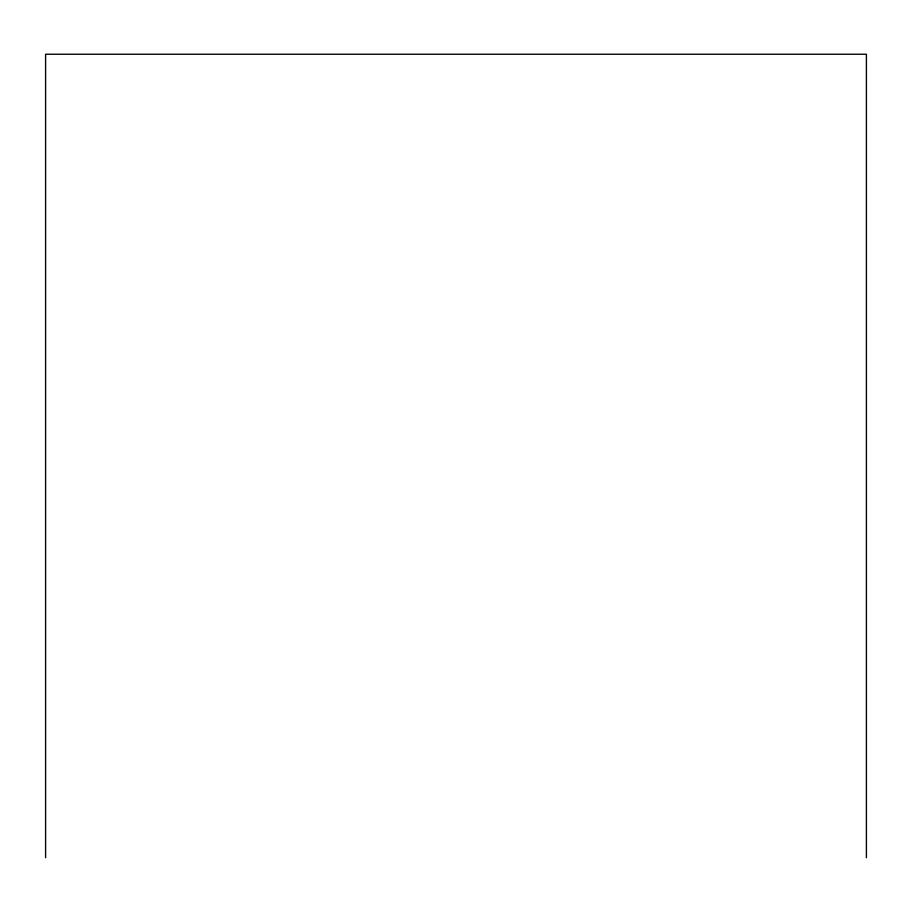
<?xml version="1.0" encoding="UTF-8"?>
<svg xmlns="http://www.w3.org/2000/svg" width="912" height="912" viewBox="0 0 912 912"><rect width="100%" height="100%" fill="white"/><g stroke="black" fill="none" stroke-linecap="round" stroke-linejoin="round"><path stroke-width="1.37" d="M866.4 857.759L866.4 54.241L45.6 54.241L45.6 857.759"/></g></svg>
